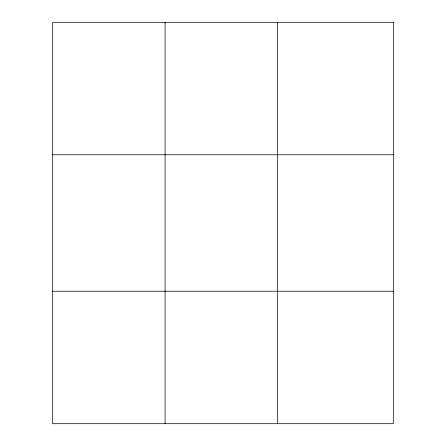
<?xml version="1.0" encoding="UTF-8"?>
<svg xmlns="http://www.w3.org/2000/svg" width="446" height="446" viewBox="0 0 446 446"><rect width="100%" height="100%" fill="white"/><g stroke="black" fill="none" stroke-linecap="round" stroke-linejoin="round"><path stroke-width="0.67" d="M165.092 22.3L165.092 423.7M277.501 22.3L277.501 423.7M52.684 154.762L393.316 154.762M52.684 291.238L393.316 291.238M393.316 22.3L393.316 423.7L52.684 423.7L52.684 22.3L393.316 22.3"/></g></svg>
